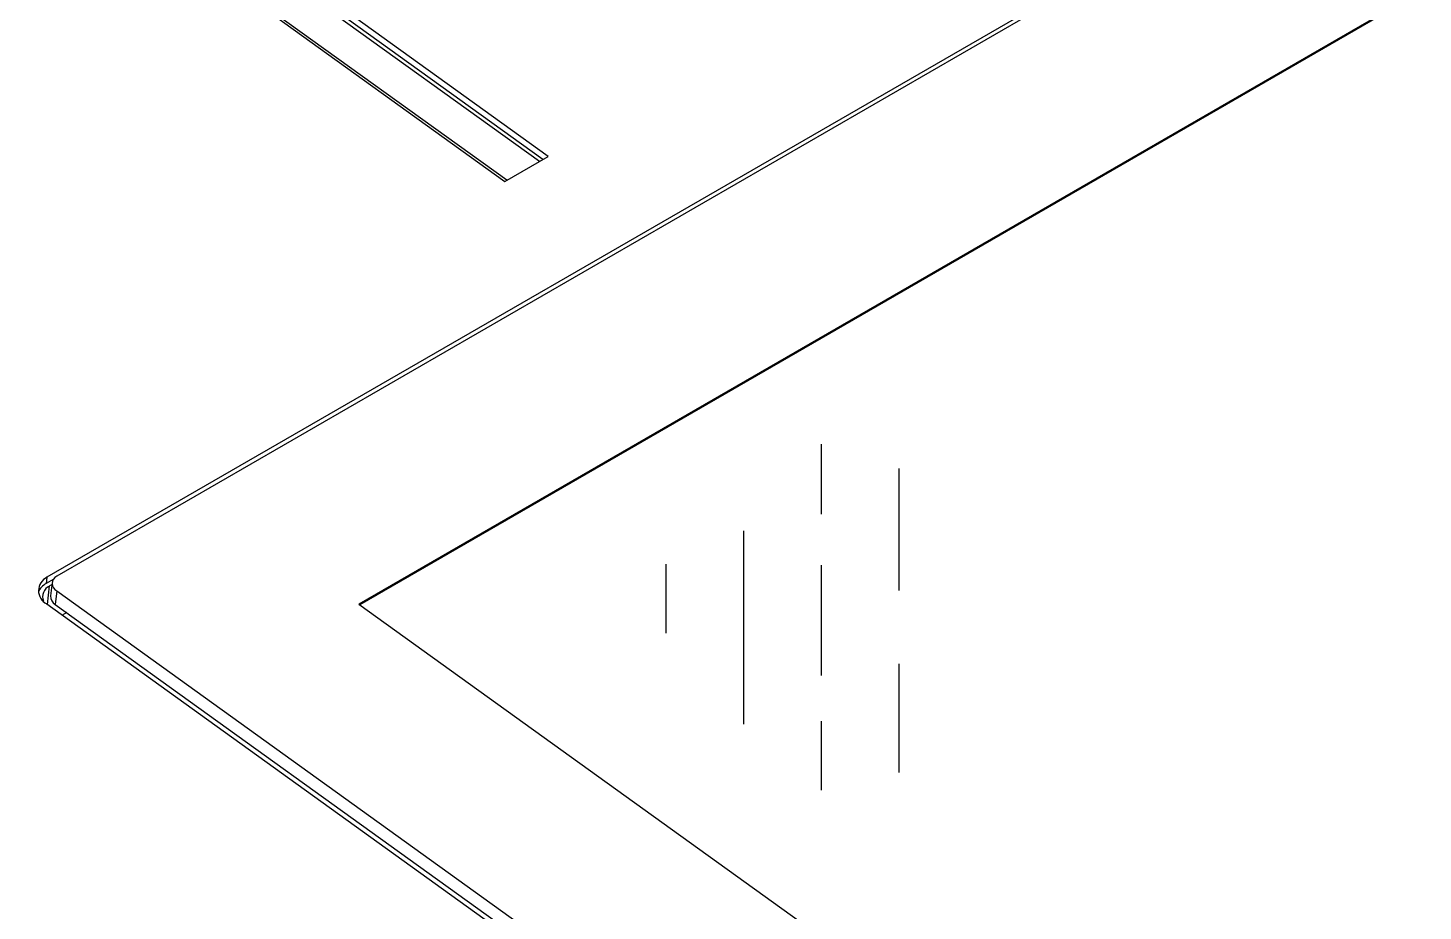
# Model space of a CAD drawing. Header units: inches. Extents: x 1.2 to 43.4, y 1.7 to 28.6.
# Drawn here: x 9.653 to 12.777, y 14.915 to 16.892 of the extents above; entities that cross this region are included whole.
import ezdxf

# ---------------------------------------------------------------- set-up
doc = ezdxf.new("R2010")
doc.units = ezdxf.units.IN
doc.header["$MEASUREMENT"] = 0

msp = doc.modelspace()

# ---------------------------------------------------------------- linework, layer by layer
for p, q in [((14.2454, 18.2895), (9.6949, 15.6625)), ((14.2678, 18.2921), (9.7173, 15.6652)), ((14.2908, 17.852), (10.3938, 15.6023)), ((14.2904, 17.8492), (10.3958, 15.6009)), ((10.8058, 16.5979), (9.7307, 17.371)), ((10.8174, 16.6047), (9.7414, 17.3785)), ((10.798, 16.5934), (9.7239, 17.3658)), ((9.6525, 17.3169), (10.7207, 16.5488)), ((10.7251, 16.5514), (9.6582, 17.3185)), ((10.7207, 16.5488), (10.8174, 16.6047)), ((11.4287, 15.9602), (11.4287, 15.8034)), ((11.6027, 15.9057), (11.6027, 15.6328)), ((11.2548, 15.7664), (11.2548, 15.3336)), ((11.0808, 15.6916), (11.0808, 15.5372)), ((11.4287, 15.6895), (11.4287, 15.4428)), ((9.6949, 15.6625), (9.6934, 15.6486)), ((9.7092, 15.6577), (9.6934, 15.6486)), ((9.6964, 15.6016), (9.7011, 15.643)), ((9.7062, 15.6459), (9.7011, 15.643)), ((9.7068, 15.651), (9.7033, 15.6207)), ((9.7171, 15.6321), (9.7137, 15.6019)), ((9.7171, 15.6321), (12.6866, 13.4969)), ((9.6946, 15.6029), (12.664, 13.4677)), ((9.7137, 15.6019), (12.6831, 13.4666)), ((10.3938, 15.6023), (12.7146, 13.9336)), ((9.7394, 15.5834), (9.7296, 15.5778)), ((11.6027, 15.4691), (11.6027, 15.2252)), ((11.4287, 15.3403), (11.4287, 15.1859))]:
    msp.add_line(p, q)
for centre, radius, start, end in [((9.7095, 15.6326), 0.0332, 115.9207, 243.4172), ((9.7254, 15.6486), 0.0184, 115.9206, 243.4182), ((9.7111, 15.6147), 0.0382, 117.6597, 156.6953), ((9.7118, 15.6189), 0.0263, 113.916, 202.0669), ((9.724, 15.6198), 0.0206, 177.4268, 240.2141)]:
    msp.add_arc(centre, radius, start, end)

doc.saveas('drawing.dxf')
